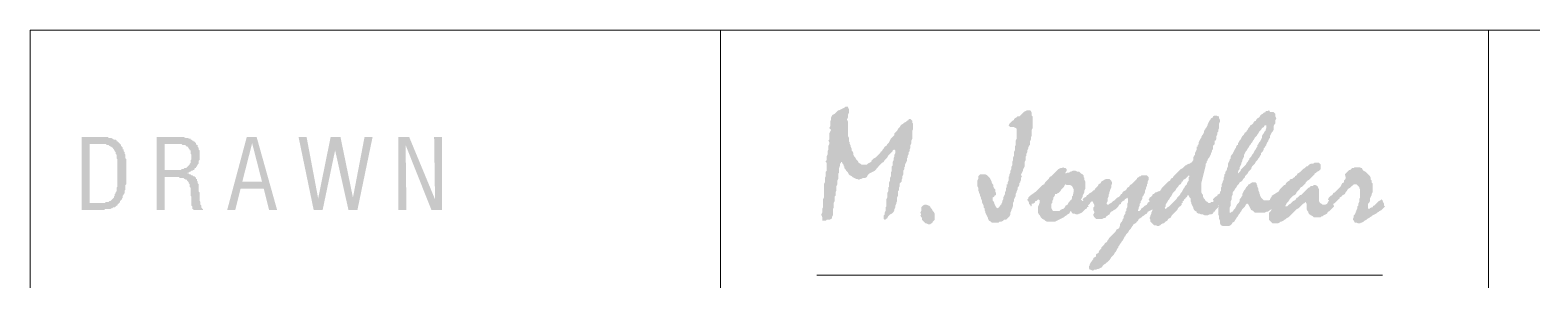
# Model space of a CAD drawing. Header units: millimetres. Extents: x 29 to 95071, y 20 to 67221.
# Drawn here: x 70749 to 79094, y 8329 to 9720 of the extents above; entities that cross this region are included whole.
import ezdxf

# ---------------------------------------------------------------- set-up
doc = ezdxf.new("R2010")
doc.units = ezdxf.units.MM

msp = doc.modelspace()

# ---------------------------------------------------------------- hatches: boundary and pattern name
h = msp.add_hatch(color=7)
h.dxf.hatch_style = 2
h.paths.add_polyline_path([(75190.1, 9085.3), (75190.1, 9095.2), (75185.2, 9105.1), (75190.1, 9110.1), (75190.1, 9120), (75190.1, 9124.9), (75190.1, 9134.8), (75190.1, 9144.8), (75195.1, 9154.7), (75200, 9164.6), (75195.1, 9169.5), (75190.1, 9174.5), (75195.1, 9184.4), (75195.1, 9194.3), (75195.1, 9204.2), (75195.1, 9214.1), (75200, 9219.1), (75200, 9229), (75200, 9234), (75205, 9243.9), (75209.9, 9248.8), (75219.9, 9253.8), (75224.8, 9258.8), (75234.7, 9268.7), (75239.7, 9273.6), (75244.6, 9273.6), (75254.5, 9278.6), (75264.5, 9283.5), (75274.4, 9288.5), (75279.3, 9293.4), (75284.3, 9293.4), (75294.2, 9293.4), (75294.2, 9288.5), (75299.2, 9278.6), (75299.2, 9268.7), (75299.2, 9263.7), (75299.2, 9258.8), (75294.2, 9248.8), (75294.2, 9243.9), (75294.2, 9234), (75289.2, 9224.1), (75289.2, 9219.1), (75294.2, 9209.2), (75294.2, 9204.2), (75294.2, 9199.3), (75294.2, 9189.4), (75294.2, 9179.4), (75294.2, 9169.5), (75294.2, 9159.6), (75294.2, 9154.7), (75294.2, 9144.8), (75294.2, 9134.8), (75294.2, 9129.9), (75299.2, 9120), (75299.2, 9110.1), (75299.2, 9100.1), (75304.1, 9095.2), (75304.1, 9085.3), (75309.1, 9075.4), (75309.1, 9070.4), (75314, 9060.5), (75314, 9050.6), (75319, 9045.6), (75323.9, 9035.7), (75323.9, 9025.8), (75328.9, 9015.9), (75333.9, 9010.9), (75338.8, 9001), (75343.8, 8996.1), (75348.7, 8991.1), (75353.7, 8981.2), (75363.6, 8976.2), (75368.5, 8971.3), (75378.5, 8971.3), (75383.4, 8971.3), (75388.4, 8971.3), (75398.3, 8971.3), (75403.2, 8976.2), (75413.2, 8981.2), (75423.1, 8986.1), (75423.1, 8991.1), (75428, 8996.1), (75433, 9001), (75437.9, 9006), (75447.9, 9010.9), (75452.8, 9015.9), (75457.8, 9020.8), (75467.7, 9030.8), (75472.6, 9035.7), (75477.6, 9045.6), (75482.5, 9045.6), (75487.5, 9055.5), (75492.5, 9060.5), (75497.4, 9070.4), (75507.3, 9075.4), (75512.3, 9085.3), (75517.2, 9090.2), (75522.2, 9095.2), (75527.2, 9105.1), (75532.1, 9115), (75537.1, 9120), (75547, 9129.9), (75551.9, 9134.8), (75551.9, 9144.8), (75556.9, 9149.7), (75561.9, 9154.7), (75566.8, 9159.6), (75571.8, 9169.5), (75576.7, 9174.5), (75581.7, 9179.4), (75586.6, 9189.4), (75591.6, 9194.3), (75601.5, 9199.3), (75606.5, 9204.2), (75616.4, 9209.2), (75621.3, 9214.1), (75631.2, 9219.1), (75631.2, 9224.1), (75641.2, 9224.1), (75646.1, 9219.1), (75651.1, 9214.1), (75651.1, 9204.2), (75656, 9199.3), (75656, 9189.4), (75656, 9174.5), (75656, 9169.5), (75651.1, 9159.6), (75651.1, 9149.7), (75651.1, 9139.8), (75651.1, 9134.8), (75651.1, 9124.9), (75651.1, 9115), (75646.1, 9105.1), (75646.1, 9100.1), (75646.1, 9090.2), (75641.2, 9080.3), (75641.2, 9070.4), (75641.2, 9065.4), (75636.2, 9055.5), (75636.2, 9045.6), (75631.2, 9040.7), (75631.2, 9030.8), (75626.3, 9020.8), (75626.3, 9010.9), (75621.3, 9006), (75621.3, 8996.1), (75621.3, 8991.1), (75616.4, 8981.2), (75611.4, 8971.3), (75611.4, 8961.4), (75606.5, 8956.4), (75606.5, 8946.5), (75601.5, 8936.6), (75601.5, 8931.6), (75601.5, 8921.7), (75601.5, 8916.7), (75596.5, 8906.8), (75596.5, 8896.9), (75591.6, 8887), (75591.6, 8877.1), (75586.6, 8872.1), (75581.7, 8867.2), (75581.7, 8857.3), (75581.7, 8852.3), (75576.7, 8842.4), (75576.7, 8837.4), (75576.7, 8827.5), (75571.8, 8822.6), (75571.8, 8812.7), (75571.8, 8807.7), (75571.8, 8802.7), (75571.8, 8797.8), (75566.8, 8787.9), (75566.8, 8778), (75566.8, 8768.1), (75561.9, 8758.1), (75561.9, 8753.2), (75556.9, 8743.3), (75556.9, 8733.4), (75551.9, 8723.4), (75551.9, 8718.5), (75547, 8708.6), (75542, 8703.6), (75537.1, 8698.7), (75527.2, 8693.7), (75522.2, 8688.7), (75517.2, 8683.8), (75512.3, 8673.9), (75507.3, 8668.9), (75497.4, 8664), (75492.5, 8668.9), (75492.5, 8673.9), (75492.5, 8678.8), (75492.5, 8688.7), (75497.4, 8693.7), (75497.4, 8703.6), (75502.4, 8713.5), (75502.4, 8723.4), (75502.4, 8733.4), (75507.3, 8738.3), (75507.3, 8748.2), (75507.3, 8758.1), (75507.3, 8768.1), (75507.3, 8778), (75512.3, 8787.9), (75512.3, 8792.8), (75512.3, 8797.8), (75512.3, 8807.7), (75512.3, 8812.7), (75517.2, 8822.6), (75517.2, 8837.4), (75517.2, 8842.4), (75522.2, 8847.4), (75522.2, 8857.3), (75522.2, 8862.2), (75522.2, 8872.1), (75527.2, 8882.1), (75527.2, 8887), (75527.2, 8896.9), (75532.1, 8906.8), (75532.1, 8916.7), (75532.1, 8926.7), (75537.1, 8936.6), (75537.1, 8951.4), (75537.1, 8961.4), (75542, 8966.3), (75542, 8976.2), (75542, 8981.2), (75542, 8986.1), (75547, 8996.1), (75547, 9006), (75551.9, 9015.9), (75551.9, 9025.8), (75556.9, 9035.7), (75556.9, 9045.6), (75556.9, 9050.6), (75551.9, 9055.5), (75542, 9050.6), (75542, 9045.6), (75537.1, 9040.7), (75532.1, 9035.7), (75522.2, 9025.8), (75517.2, 9020.8), (75512.3, 9010.9), (75507.3, 9006), (75497.4, 8996.1), (75492.5, 8986.1), (75482.5, 8981.2), (75477.6, 8976.2), (75472.6, 8971.3), (75442.9, 8936.6), (75433, 8931.6), (75423.1, 8926.7), (75413.2, 8921.7), (75408.2, 8916.7), (75403.2, 8911.8), (75398.3, 8901.9), (75388.4, 8896.9), (75378.5, 8896.9), (75368.5, 8892), (75363.6, 8892), (75353.7, 8887), (75343.8, 8892), (75338.8, 8892), (75328.9, 8896.9), (75319, 8901.9), (75314, 8906.8), (75304.1, 8911.8), (75299.2, 8916.7), (75294.2, 8926.7), (75289.2, 8931.6), (75284.3, 8936.6), (75279.3, 8946.5), (75274.4, 8951.4), (75274.4, 8961.4), (75269.4, 8961.4), (75269.4, 8971.3), (75264.5, 8976.2), (75259.5, 8986.1), (75254.5, 8986.1), (75254.5, 8981.2), (75249.6, 8976.2), (75249.6, 8966.3), (75244.6, 8951.4), (75244.6, 8946.5), (75244.6, 8941.5), (75244.6, 8936.6), (75244.6, 8926.7), (75239.7, 8921.7), (75239.7, 8911.8), (75239.7, 8901.9), (75239.7, 8892), (75234.7, 8882.1), (75234.7, 8872.1), (75234.7, 8862.2), (75229.8, 8852.3), (75229.8, 8837.4), (75229.8, 8827.5), (75224.8, 8817.6), (75224.8, 8807.7), (75224.8, 8797.8), (75219.9, 8792.8), (75219.9, 8782.9), (75219.9, 8773), (75219.9, 8768.1), (75214.9, 8758.1), (75214.9, 8753.2), (75214.9, 8748.2), (75214.9, 8733.4), (75209.9, 8723.4), (75209.9, 8713.5), (75209.9, 8703.6), (75209.9, 8698.7), (75209.9, 8688.7), (75205, 8678.8), (75205, 8673.9), (75200, 8668.9), (75190.1, 8664), (75180.2, 8664), (75175.2, 8664), (75170.3, 8659), (75160.4, 8659), (75155.4, 8659), (75150.5, 8659), (75150.5, 8664), (75150.5, 8678.8), (75145.5, 8693.7), (75150.5, 8703.6), (75150.5, 8713.5), (75150.5, 8723.4), (75155.4, 8733.4), (75155.4, 8743.3), (75155.4, 8748.2), (75155.4, 8758.1), (75155.4, 8768.1), (75155.4, 8773), (75155.4, 8778), (75160.4, 8787.9), (75160.4, 8797.8), (75160.4, 8807.7), (75160.4, 8817.6), (75160.4, 8822.6), (75160.4, 8832.5), (75160.4, 8837.4), (75160.4, 8847.4), (75160.4, 8852.3), (75160.4, 8862.2), (75165.3, 8872.1), (75165.3, 8887), (75165.3, 8896.9), (75170.3, 8906.8), (75170.3, 8921.7), (75170.3, 8931.6), (75175.2, 8936.6), (75175.2, 8946.5), (75175.2, 8956.4), (75175.2, 8961.4), (75175.2, 8971.3), (75175.2, 8981.2), (75170.3, 8986.1), (75170.3, 8991.1), (75175.2, 8996.1), (75175.2, 9006), (75175.2, 9015.9), (75180.2, 9025.8), (75180.2, 9030.8), (75180.2, 9040.7), (75180.2, 9045.6), (75185.2, 9055.5), (75185.2, 9065.4), (75185.2, 9075.4)])
h = msp.add_hatch(color=7)
h.dxf.hatch_style = 2
h.paths.add_polyline_path([(76216.1, 9224.1), (76221.1, 9229), (76231, 9234), (76235.9, 9238.9), (76245.9, 9238.9), (76250.8, 9243.9), (76255.8, 9248.8), (76260.7, 9253.8), (76265.7, 9258.8), (76270.6, 9263.7), (76280.6, 9268.7), (76290.5, 9273.6), (76300.4, 9273.6), (76305.3, 9273.6), (76310.3, 9268.7), (76315.2, 9258.8), (76315.2, 9253.8), (76315.2, 9243.9), (76320.2, 9238.9), (76320.2, 9229), (76320.2, 9214.1), (76320.2, 9204.2), (76320.2, 9194.3), (76320.2, 9184.4), (76320.2, 9174.5), (76315.2, 9164.6), (76315.2, 9159.6), (76315.2, 9149.7), (76315.2, 9139.8), (76315.2, 9129.9), (76310.3, 9124.9), (76310.3, 9115), (76310.3, 9110.1), (76305.3, 9100.1), (76305.3, 9090.2), (76305.3, 9080.3), (76300.4, 9075.4), (76295.4, 9065.4), (76295.4, 9060.5), (76290.5, 9050.6), (76290.5, 9040.7), (76285.5, 9030.8), (76285.5, 9020.8), (76280.6, 9015.9), (76280.6, 9006), (76280.6, 8996.1), (76275.6, 8986.1), (76275.6, 8976.2), (76275.6, 8971.3), (76275.6, 8961.4), (76270.6, 8951.4), (76265.7, 8941.5), (76265.7, 8936.6), (76260.7, 8926.7), (76255.8, 8916.7), (76255.8, 8911.8), (76260.7, 8906.8), (76255.8, 8896.9), (76255.8, 8887), (76250.8, 8877.1), (76250.8, 8872.1), (76245.9, 8867.2), (76245.9, 8857.3), (76240.9, 8847.4), (76235.9, 8842.4), (76235.9, 8832.5), (76231, 8822.6), (76231, 8817.6), (76226, 8807.7), (76226, 8802.7), (76226, 8797.8), (76221.1, 8787.9), (76216.1, 8778), (76216.1, 8773), (76216.1, 8768.1), (76211.2, 8758.1), (76211.2, 8748.2), (76211.2, 8743.3), (76206.2, 8728.4), (76201.2, 8718.5), (76201.2, 8713.5), (76196.3, 8703.6), (76196.3, 8693.7), (76191.3, 8683.8), (76186.4, 8678.8), (76176.5, 8668.9), (76171.5, 8664), (76161.6, 8664), (76156.6, 8659), (76146.7, 8654.1), (76136.8, 8654.1), (76131.9, 8649.1), (76121.9, 8649.1), (76117, 8649.1), (76112, 8649.1), (76102.1, 8649.1), (76092.2, 8649.1), (76087.2, 8654.1), (76077.3, 8659), (76072.4, 8668.9), (76072.4, 8673.9), (76067.4, 8683.8), (76062.5, 8693.7), (76057.5, 8703.6), (76057.5, 8708.6), (76052.5, 8718.5), (76052.5, 8728.4), (76047.6, 8733.4), (76047.6, 8738.3), (76047.6, 8743.3), (76042.6, 8753.2), (76037.7, 8763.1), (76037.7, 8768.1), (76037.7, 8773), (76032.7, 8782.9), (76032.7, 8787.9), (76027.8, 8797.8), (76027.8, 8802.7), (76022.8, 8812.7), (76022.8, 8817.6), (76017.9, 8827.5), (76017.9, 8837.4), (76017.9, 8842.4), (76012.9, 8852.3), (76012.9, 8862.2), (76012.9, 8872.1), (76012.9, 8882.1), (76017.9, 8892), (76017.9, 8896.9), (76017.9, 8906.8), (76022.8, 8911.8), (76027.8, 8916.7), (76032.7, 8916.7), (76042.6, 8916.7), (76052.5, 8916.7), (76057.5, 8916.7), (76067.4, 8911.8), (76072.4, 8906.8), (76077.3, 8901.9), (76082.3, 8896.9), (76087.2, 8887), (76092.2, 8877.1), (76092.2, 8872.1), (76097.2, 8862.2), (76102.1, 8857.3), (76102.1, 8847.4), (76107.1, 8837.4), (76112, 8832.5), (76112, 8822.6), (76117, 8812.7), (76117, 8807.7), (76117, 8802.7), (76107.1, 8797.8), (76107.1, 8792.8), (76097.2, 8787.9), (76097.2, 8782.9), (76097.2, 8773), (76102.1, 8768.1), (76107.1, 8758.1), (76107.1, 8753.2), (76112, 8743.3), (76117, 8733.4), (76126.9, 8728.4), (76131.9, 8733.4), (76136.8, 8738.3), (76141.8, 8748.2), (76146.7, 8748.2), (76146.7, 8753.2), (76151.7, 8763.1), (76151.7, 8768.1), (76156.6, 8778), (76156.6, 8787.9), (76161.6, 8797.8), (76166.5, 8807.7), (76166.5, 8817.6), (76171.5, 8827.5), (76171.5, 8837.4), (76176.5, 8847.4), (76176.5, 8852.3), (76176.5, 8862.2), (76181.4, 8862.2), (76181.4, 8872.1), (76186.4, 8882.1), (76186.4, 8892), (76186.4, 8901.9), (76191.3, 8906.8), (76191.3, 8916.7), (76196.3, 8926.7), (76196.3, 8936.6), (76201.2, 8946.5), (76201.2, 8956.4), (76206.2, 8966.3), (76206.2, 8976.2), (76206.2, 8986.1), (76211.2, 8996.1), (76211.2, 9006), (76211.2, 9010.9), (76216.1, 9020.8), (76216.1, 9030.8), (76216.1, 9040.7), (76221.1, 9050.6), (76221.1, 9060.5), (76221.1, 9065.4), (76221.1, 9070.4), (76226, 9080.3), (76226, 9085.3), (76226, 9095.2), (76226, 9105.1), (76231, 9115), (76231, 9120), (76231, 9129.9), (76231, 9134.8), (76231, 9144.8), (76231, 9154.7), (76231, 9159.6), (76231, 9169.5), (76226, 9174.5), (76216.1, 9179.4), (76211.2, 9179.4), (76196.3, 9179.4), (76191.3, 9184.4), (76186.4, 9189.4), (76191.3, 9199.3), (76196.3, 9204.2), (76201.2, 9209.2), (76206.2, 9214.1), (76216.1, 9219.1)])
h = msp.add_hatch(color=7)
h.paths.add_polyline_path([(77321.4, 8778), (77331.3, 8787.9), (77336.3, 8792.8), (77346.2, 8797.8), (77346.2, 8802.7), (77356.1, 8807.7), (77361.1, 8812.7), (77361.1, 8822.6), (77366, 8822.6), (77366, 8832.5), (77366, 8842.4), (77371, 8847.4), (77371, 8857.3), (77371, 8862.2), (77375.9, 8872.1), (77375.9, 8877.1), (77380.9, 8887), (77380.9, 8896.9), (77385.9, 8906.8), (77385.9, 8916.7), (77390.8, 8921.7), (77390.8, 8931.6), (77395.8, 8936.6), (77400.7, 8946.5), (77400.7, 8951.4), (77405.7, 8961.4), (77405.7, 8966.3), (77405.7, 8976.2), (77410.6, 8986.1), (77415.6, 8996.1), (77415.6, 9001), (77420.6, 9006), (77420.6, 9015.9), (77425.5, 9025.8), (77430.5, 9030.8), (77435.4, 9040.7), (77440.4, 9050.6), (77445.3, 9060.5), (77450.3, 9065.4), (77450.3, 9070.4), (77455.3, 9080.3), (77460.2, 9080.3), (77460.2, 9090.2), (77465.2, 9095.2), (77470.1, 9105.1), (77475.1, 9110.1), (77480, 9120), (77485, 9129.9), (77489.9, 9134.8), (77494.9, 9139.8), (77499.9, 9149.7), (77504.8, 9149.7), (77509.8, 9159.6), (77514.7, 9164.6), (77519.7, 9174.5), (77524.6, 9179.4), (77529.6, 9189.4), (77539.5, 9194.3), (77544.5, 9199.3), (77549.4, 9209.2), (77554.4, 9214.1), (77559.3, 9214.1), (77564.3, 9224.1), (77569.3, 9229), (77579.2, 9234), (77584.1, 9243.9), (77589.1, 9248.8), (77599, 9253.8), (77603.9, 9258.8), (77613.9, 9263.7), (77613.9, 9268.7), (77623.8, 9268.7), (77633.7, 9273.6), (77638.6, 9263.7), (77643.6, 9263.7), (77648.6, 9263.7), (77658.5, 9263.7), (77663.4, 9258.8), (77668.4, 9253.8), (77668.4, 9248.8), (77668.4, 9238.9), (77673.3, 9229), (77673.3, 9224.1), (77668.4, 9219.1), (77668.4, 9214.1), (77668.4, 9209.2), (77668.4, 9199.3), (77663.4, 9194.3), (77658.5, 9184.4), (77658.5, 9174.5), (77658.5, 9169.5), (77658.5, 9164.6), (77653.5, 9154.7), (77648.6, 9149.7), (77643.6, 9139.8), (77638.6, 9129.9), (77638.6, 9120), (77633.7, 9115), (77628.7, 9105.1), (77628.7, 9100.1), (77623.8, 9095.2), (77618.8, 9085.3), (77618.8, 9080.3), (77613.9, 9075.4), (77608.9, 9065.4), (77603.9, 9060.5), (77603.9, 9055.5), (77599, 9045.6), (77594, 9040.7), (77589.1, 9035.7), (77589.1, 9025.8), (77584.1, 9020.8), (77579.2, 9010.9), (77574.2, 9006), (77569.3, 8996.1), (77564.3, 8991.1), (77559.3, 8986.1), (77554.4, 8976.2), (77549.4, 8971.3), (77544.5, 8966.3), (77539.5, 8961.4), (77534.6, 8951.4), (77534.6, 8946.5), (77529.6, 8941.5), (77524.6, 8936.6), (77519.7, 8931.6), (77514.7, 8921.7), (77509.8, 8916.7), (77499.9, 8906.8), (77499.9, 8901.9), (77494.9, 8896.9), (77489.9, 8892), (77485, 8882.1), (77480, 8877.1), (77470.1, 8872.1), (77465.2, 8862.2), (77460.2, 8857.3), (77455.3, 8852.3), (77450.3, 8842.4), (77445.3, 8837.4), (77440.4, 8827.5), (77435.4, 8822.6), (77430.5, 8812.7), (77430.5, 8802.7), (77425.5, 8792.8), (77425.5, 8782.9), (77425.5, 8778), (77420.6, 8768.1), (77420.6, 8763.1), (77420.6, 8753.2), (77420.6, 8743.3), (77415.6, 8733.4), (77415.6, 8723.4), (77415.6, 8718.5), (77415.6, 8708.6), (77415.6, 8703.6), (77420.6, 8703.6), (77425.5, 8708.6), (77430.5, 8708.6), (77435.4, 8713.5), (77435.4, 8718.5), (77440.4, 8723.4), (77445.3, 8728.4), (77450.3, 8738.3), (77455.3, 8748.2), (77460.2, 8753.2), (77465.2, 8758.1), (77470.1, 8768.1), (77470.1, 8778), (77475.1, 8782.9), (77480, 8792.8), (77485, 8797.8), (77485, 8807.7), (77489.9, 8817.6), (77494.9, 8827.5), (77499.9, 8832.5), (77504.8, 8842.4), (77514.7, 8852.3), (77519.7, 8862.2), (77524.6, 8862.2), (77539.5, 8872.1), (77544.5, 8872.1), (77554.4, 8872.1), (77559.3, 8872.1), (77564.3, 8867.2), (77564.3, 8862.2), (77569.3, 8852.3), (77569.3, 8847.4), (77574.2, 8837.4), (77574.2, 8827.5), (77579.2, 8817.6), (77579.2, 8812.7), (77584.1, 8802.7), (77584.1, 8797.8), (77589.1, 8787.9), (77594, 8782.9), (77599, 8778), (77603.9, 8773), (77613.9, 8773), (77618.8, 8773), (77623.8, 8773), (77633.7, 8773), (77643.6, 8778), (77648.6, 8778), (77653.5, 8773), (77658.5, 8763.1), (77658.5, 8758.1), (77663.4, 8753.2), (77668.4, 8743.3), (77668.4, 8738.3), (77658.5, 8733.4), (77653.5, 8728.4), (77648.6, 8723.4), (77638.6, 8718.5), (77633.7, 8713.5), (77623.8, 8708.6), (77618.8, 8708.6), (77608.9, 8703.6), (77603.9, 8703.6), (77599, 8703.6), (77589.1, 8703.6), (77579.2, 8703.6), (77574.2, 8703.6), (77564.3, 8703.6), (77554.4, 8703.6), (77549.4, 8708.6), (77544.5, 8713.5), (77534.6, 8718.5), (77529.6, 8728.4), (77524.6, 8738.3), (77519.7, 8748.2), (77514.7, 8753.2), (77509.8, 8753.2), (77504.8, 8748.2), (77499.9, 8738.3), (77494.9, 8733.4), (77489.9, 8728.4), (77485, 8723.4), (77480, 8713.5), (77475.1, 8708.6), (77470.1, 8698.7), (77465.2, 8693.7), (77460.2, 8683.8), (77455.3, 8678.8), (77450.3, 8668.9), (77445.3, 8664), (77440.4, 8654.1), (77430.5, 8649.1), (77425.5, 8639.2), (77420.6, 8634.2), (77410.6, 8629.3), (77405.7, 8629.3), (77400.7, 8629.3), (77390.8, 8629.3), (77380.9, 8629.3), (77375.9, 8629.3), (77366, 8634.2), (77361.1, 8644.1), (77361.1, 8654.1), (77361.1, 8659), (77356.1, 8668.9), (77356.1, 8678.8), (77356.1, 8683.8), (77351.2, 8693.7), (77351.2, 8703.6), (77351.2, 8713.5), (77351.2, 8718.5), (77351.2, 8723.4), (77351.2, 8728.4), (77356.1, 8738.3), (77356.1, 8743.3), (77351.2, 8748.2), (77346.2, 8743.3), (77341.3, 8738.3), (77341.3, 8743.3), (77336.3, 8753.2), (77331.3, 8763.1), (77326.4, 8768.1)])
h.paths.add_polyline_path([(77613.9, 9189.4), (77608.9, 9189.4), (77603.9, 9179.4), (77594, 9174.5), (77589.1, 9164.6), (77584.1, 9159.6), (77579.2, 9154.7), (77574.2, 9144.8), (77569.3, 9139.8), (77564.3, 9129.9), (77554.4, 9120), (77549.4, 9110.1), (77544.5, 9105.1), (77539.5, 9095.2), (77534.6, 9090.2), (77529.6, 9080.3), (77524.6, 9075.4), (77519.7, 9065.4), (77514.7, 9060.5), (77509.8, 9050.6), (77504.8, 9045.6), (77499.9, 9035.7), (77494.9, 9025.8), (77494.9, 9020.8), (77494.9, 9015.9), (77489.9, 9006), (77485, 8996.1), (77485, 8991.1), (77480, 8981.2), (77480, 8976.2), (77475.1, 8966.3), (77470.1, 8956.4), (77470.1, 8946.5), (77465.2, 8941.5), (77460.2, 8926.7), (77460.2, 8921.7), (77470.1, 8931.6), (77475.1, 8936.6), (77475.1, 8941.5), (77480, 8946.5), (77485, 8951.4), (77494.9, 8961.4), (77499.9, 8966.3), (77504.8, 8971.3), (77509.8, 8981.2), (77514.7, 8986.1), (77519.7, 8996.1), (77524.6, 9001), (77524.6, 9006), (77529.6, 9010.9), (77534.6, 9015.9), (77539.5, 9025.8), (77544.5, 9030.8), (77549.4, 9040.7), (77554.4, 9050.6), (77559.3, 9055.5), (77564.3, 9065.4), (77569.3, 9070.4), (77569.3, 9080.3), (77574.2, 9085.3), (77579.2, 9095.2), (77584.1, 9100.1), (77589.1, 9110.1), (77594, 9120), (77594, 9129.9), (77599, 9139.8), (77603.9, 9144.8), (77608.9, 9154.7), (77613.9, 9159.6), (77613.9, 9164.6), (77618.8, 9174.5), (77618.8, 9179.4), (77618.8, 9184.4), (77618.8, 9189.4)])
h = msp.add_hatch(color=7)
h.paths.add_polyline_path([(76964.6, 8778), (76969.5, 8782.9), (76969.5, 8787.9), (76979.4, 8792.8), (76984.4, 8797.8), (76984.4, 8802.7), (76989.3, 8807.7), (76994.3, 8807.7), (76999.2, 8812.7), (77004.2, 8817.6), (77009.2, 8817.6), (77019.1, 8822.6), (77024, 8822.6), (77029, 8827.5), (77033.9, 8832.5), (77038.9, 8842.4), (77043.9, 8847.4), (77053.8, 8857.3), (77058.7, 8862.2), (77068.6, 8872.1), (77073.6, 8877.1), (77083.5, 8882.1), (77088.5, 8892), (77093.4, 8896.9), (77098.4, 8896.9), (77103.3, 8906.8), (77108.3, 8911.8), (77113.2, 8916.7), (77118.2, 8921.7), (77123.2, 8926.7), (77128.1, 8931.6), (77133.1, 8936.6), (77138, 8941.5), (77143, 8946.5), (77152.9, 8951.4), (77157.9, 8956.4), (77167.8, 8966.3), (77172.7, 8966.3), (77177.7, 8971.3), (77187.6, 8976.2), (77192.6, 8976.2), (77197.5, 8981.2), (77207.4, 8986.1), (77207.4, 8991.1), (77212.4, 8996.1), (77212.4, 9006), (77212.4, 9010.9), (77217.3, 9020.8), (77222.3, 9025.8), (77222.3, 9035.7), (77227.2, 9045.6), (77232.2, 9055.5), (77232.2, 9060.5), (77232.2, 9070.4), (77237.2, 9070.4), (77237.2, 9080.3), (77242.1, 9085.3), (77242.1, 9095.2), (77247.1, 9105.1), (77252, 9115), (77257, 9120), (77257, 9124.9), (77261.9, 9134.8), (77266.9, 9139.8), (77271.9, 9149.7), (77271.9, 9159.6), (77276.8, 9164.6), (77281.8, 9174.5), (77286.7, 9179.4), (77291.7, 9189.4), (77291.7, 9194.3), (77296.6, 9204.2), (77301.6, 9214.1), (77306.6, 9219.1), (77311.5, 9229), (77321.4, 9234), (77321.4, 9238.9), (77331.3, 9243.9), (77341.3, 9243.9), (77351.2, 9238.9), (77356.1, 9238.9), (77356.1, 9229), (77361.1, 9219.1), (77361.1, 9209.2), (77356.1, 9199.3), (77356.1, 9189.4), (77356.1, 9184.4), (77356.1, 9174.5), (77351.2, 9164.6), (77351.2, 9154.7), (77346.2, 9149.7), (77346.2, 9139.8), (77341.3, 9129.9), (77341.3, 9124.9), (77341.3, 9115), (77336.3, 9105.1), (77331.3, 9105.1), (77331.3, 9095.2), (77331.3, 9085.3), (77321.4, 9075.4), (77321.4, 9070.4), (77321.4, 9065.4), (77321.4, 9055.5), (77316.5, 9050.6), (77316.5, 9045.6), (77311.5, 9035.7), (77311.5, 9030.8), (77306.6, 9020.8), (77301.6, 9010.9), (77296.6, 9006), (77291.7, 8996.1), (77286.7, 8986.1), (77286.7, 8981.2), (77281.8, 8976.2), (77281.8, 8966.3), (77257, 8867.2), (77257, 8857.3), (77257, 8847.4), (77257, 8837.4), (77257, 8827.5), (77257, 8817.6), (77261.9, 8807.7), (77266.9, 8802.7), (77266.9, 8797.8), (77266.9, 8792.8), (77271.9, 8782.9), (77276.8, 8778), (77281.8, 8768.1), (77291.7, 8763.1), (77296.6, 8758.1), (77306.6, 8758.1), (77311.5, 8763.1), (77321.4, 8763.1), (77326.4, 8768.1), (77336.3, 8773), (77336.3, 8778), (77341.3, 8768.1), (77346.2, 8763.1), (77351.2, 8758.1), (77351.2, 8748.2), (77356.1, 8738.3), (77351.2, 8733.4), (77346.2, 8728.4), (77341.3, 8723.4), (77336.3, 8718.5), (77331.3, 8708.6), (77326.4, 8708.6), (77321.4, 8698.7), (77311.5, 8693.7), (77301.6, 8693.7), (77291.7, 8688.7), (77286.7, 8688.7), (77276.8, 8688.7), (77266.9, 8693.7), (77257, 8693.7), (77247.1, 8698.7), (77242.1, 8698.7), (77232.2, 8703.6), (77232.2, 8708.6), (77222.3, 8713.5), (77217.3, 8718.5), (77212.4, 8728.4), (77212.4, 8733.4), (77207.4, 8743.3), (77202.5, 8753.2), (77202.5, 8758.1), (77197.5, 8768.1), (77197.5, 8773), (77197.5, 8782.9), (77192.6, 8787.9), (77187.6, 8797.8), (77182.6, 8802.7), (77177.7, 8792.8), (77172.7, 8787.9), (77167.8, 8782.9), (77162.8, 8778), (77157.9, 8768.1), (77152.9, 8768.1), (77152.9, 8758.1), (77147.9, 8758.1), (77147.9, 8748.2), (77138, 8738.3), (77133.1, 8733.4), (77128.1, 8728.4), (77123.2, 8718.5), (77118.2, 8713.5), (77113.2, 8708.6), (77103.3, 8698.7), (77098.4, 8693.7), (77093.4, 8688.7), (77088.5, 8678.8), (77083.5, 8673.9), (77073.6, 8668.9), (77068.6, 8659), (77058.7, 8654.1), (77053.8, 8649.1), (77048.8, 8644.1), (77043.9, 8644.1), (77033.9, 8639.2), (77029, 8634.2), (77019.1, 8629.3), (77014.1, 8629.3), (77004.2, 8634.2), (76994.3, 8634.2), (76989.3, 8639.2), (76984.4, 8644.1), (76979.4, 8649.1), (76974.5, 8654.1), (76974.5, 8664), (76969.5, 8673.9), (76974.5, 8683.8), (76974.5, 8688.7), (76979.4, 8698.7), (76979.4, 8703.6), (76984.4, 8713.5), (76984.4, 8723.4), (76989.3, 8728.4), (76984.4, 8738.3)])
h.paths.add_polyline_path([(77192.6, 8906.8), (77187.6, 8911.8), (77182.6, 8906.8), (77177.7, 8901.9), (77172.7, 8896.9), (77167.8, 8892), (77157.9, 8887), (77152.9, 8877.1), (77147.9, 8877.1), (77147.9, 8872.1), (77143, 8862.2), (77133.1, 8857.3), (77128.1, 8847.4), (77123.2, 8842.4), (77118.2, 8837.4), (77113.2, 8827.5), (77108.3, 8822.6), (77103.3, 8817.6), (77098.4, 8812.7), (77093.4, 8802.7), (77088.5, 8792.8), (77083.5, 8787.9), (77078.6, 8778), (77073.6, 8773), (77068.6, 8763.1), (77063.7, 8758.1), (77063.7, 8753.2), (77058.7, 8748.2), (77058.7, 8738.3), (77053.8, 8733.4), (77058.7, 8723.4), (77063.7, 8728.4), (77068.6, 8733.4), (77078.6, 8738.3), (77083.5, 8743.3), (77088.5, 8748.2), (77093.4, 8753.2), (77098.4, 8758.1), (77108.3, 8768.1), (77113.2, 8773), (77118.2, 8778), (77123.2, 8787.9), (77133.1, 8797.8), (77138, 8802.7), (77143, 8812.7), (77147.9, 8817.6), (77152.9, 8827.5), (77157.9, 8837.4), (77162.8, 8842.4), (77167.8, 8852.3), (77172.7, 8857.3), (77177.7, 8862.2), (77177.7, 8867.2), (77182.6, 8877.1), (77187.6, 8882.1), (77187.6, 8892), (77187.6, 8901.9)])
h = msp.add_hatch(color=7)
h.paths.add_polyline_path([(71081.1, 8758.1), (71140.6, 8758.1), (71150.5, 8758.1), (71155.5, 8758.1), (71160.4, 8758.1), (71165.4, 8758.1), (71170.4, 8763.1), (71175.3, 8763.1), (71180.3, 8763.1), (71185.2, 8763.1), (71190.2, 8768.1), (71195.1, 8768.1), (71200.1, 8773), (71205.1, 8778), (71210, 8782.9), (71215, 8787.9), (71215, 8792.8), (71219.9, 8797.8), (71219.9, 8802.7), (71219.9, 8807.7), (71224.9, 8812.7), (71224.9, 8817.6), (71229.8, 8822.6), (71229.8, 8827.5), (71229.8, 8832.5), (71229.8, 8837.4), (71229.8, 8842.4), (71234.8, 8847.4), (71234.8, 8852.3), (71234.8, 8857.3), (71234.8, 8862.2), (71234.8, 8867.2), (71234.8, 8872.1), (71234.8, 8877.1), (71234.8, 8882.1), (71234.8, 8887), (71234.8, 8896.9), (71234.8, 8901.9), (71234.8, 8906.8), (71234.8, 8911.8), (71234.8, 8921.7), (71234.8, 8931.6), (71234.8, 8936.6), (71234.8, 8946.5), (71234.8, 8951.4), (71234.8, 8956.4), (71234.8, 8966.3), (71234.8, 8971.3), (71234.8, 8976.2), (71234.8, 8986.1), (71234.8, 8991.1), (71234.8, 8996.1), (71234.8, 9001), (71229.8, 9006), (71229.8, 9010.9), (71229.8, 9015.9), (71229.8, 9020.8), (71229.8, 9025.8), (71224.9, 9030.8), (71224.9, 9035.7), (71224.9, 9040.7), (71219.9, 9045.6), (71219.9, 9050.6), (71215, 9050.6), (71215, 9055.5), (71210, 9060.5), (71210, 9065.4), (71205.1, 9065.4), (71200.1, 9070.4), (71195.1, 9070.4), (71195.1, 9075.4), (71190.2, 9075.4), (71185.2, 9080.3), (71180.3, 9080.3), (71175.3, 9080.3), (71170.4, 9085.3), (71165.4, 9085.3), (71160.4, 9085.3), (71150.5, 9085.3), (71145.6, 9085.3), (71140.6, 9085.3), (71081.1, 9085.3)])
h.paths.add_polyline_path([(71036.5, 8718.5), (71036.5, 9124.9), (71150.5, 9124.9), (71160.4, 9124.9), (71165.4, 9124.9), (71170.4, 9124.9), (71175.3, 9124.9), (71180.3, 9124.9), (71185.2, 9120), (71190.2, 9120), (71195.1, 9120), (71200.1, 9120), (71205.1, 9115), (71210, 9115), (71215, 9110.1), (71219.9, 9110.1), (71224.9, 9110.1), (71229.8, 9105.1), (71229.8, 9100.1), (71234.8, 9100.1), (71239.7, 9095.2), (71244.7, 9090.2), (71249.7, 9085.3), (71254.6, 9080.3), (71254.6, 9075.4), (71259.6, 9070.4), (71264.5, 9065.4), (71264.5, 9060.5), (71264.5, 9055.5), (71269.5, 9055.5), (71269.5, 9050.6), (71269.5, 9045.6), (71274.4, 9040.7), (71274.4, 9035.7), (71274.4, 9030.8), (71279.4, 9025.8), (71279.4, 9020.8), (71279.4, 9015.9), (71279.4, 9010.9), (71279.4, 9006), (71284.4, 9001), (71284.4, 8996.1), (71284.4, 8986.1), (71284.4, 8981.2), (71284.4, 8976.2), (71284.4, 8971.3), (71284.4, 8961.4), (71284.4, 8956.4), (71284.4, 8951.4), (71284.4, 8941.5), (71284.4, 8936.6), (71284.4, 8931.6), (71284.4, 8921.7), (71284.4, 8916.7), (71284.4, 8911.8), (71284.4, 8906.8), (71284.4, 8901.9), (71284.4, 8892), (71284.4, 8887), (71284.4, 8882.1), (71284.4, 8877.1), (71284.4, 8872.1), (71284.4, 8867.2), (71284.4, 8862.2), (71279.4, 8857.3), (71279.4, 8852.3), (71279.4, 8847.4), (71279.4, 8842.4), (71279.4, 8837.4), (71279.4, 8832.5), (71274.4, 8827.5), (71274.4, 8822.6), (71274.4, 8817.6), (71274.4, 8812.7), (71269.5, 8807.7), (71269.5, 8802.7), (71264.5, 8797.8), (71264.5, 8792.8), (71264.5, 8787.9), (71259.6, 8782.9), (71259.6, 8778), (71254.6, 8773), (71249.7, 8768.1), (71249.7, 8763.1), (71244.7, 8758.1), (71239.7, 8753.2), (71234.8, 8748.2), (71234.8, 8743.3), (71229.8, 8743.3), (71224.9, 8738.3), (71219.9, 8733.4), (71215, 8733.4), (71210, 8733.4), (71205.1, 8728.4), (71200.1, 8728.4), (71195.1, 8723.4), (71190.2, 8723.4), (71185.2, 8723.4), (71180.3, 8723.4), (71175.3, 8723.4), (71170.4, 8723.4), (71165.4, 8723.4), (71160.4, 8718.5), (71150.5, 8718.5), (71145.6, 8718.5), (71140.6, 8718.5)])
h = msp.add_hatch(color=7)
h.paths.add_polyline_path([(71497.5, 8941.5), (71552, 8941.5), (71557, 8941.5), (71566.9, 8941.5), (71571.8, 8941.5), (71576.8, 8941.5), (71581.7, 8941.5), (71586.7, 8941.5), (71591.7, 8946.5), (71596.6, 8946.5), (71601.6, 8946.5), (71606.5, 8951.4), (71611.5, 8951.4), (71616.4, 8951.4), (71621.4, 8956.4), (71626.4, 8961.4), (71631.3, 8966.3), (71636.3, 8971.3), (71636.3, 8976.2), (71641.2, 8981.2), (71641.2, 8986.1), (71641.2, 8991.1), (71641.2, 8996.1), (71646.2, 9001), (71646.2, 9006), (71646.2, 9015.9), (71646.2, 9020.8), (71646.2, 9025.8), (71641.2, 9030.8), (71641.2, 9040.7), (71641.2, 9045.6), (71641.2, 9050.6), (71636.3, 9050.6), (71636.3, 9055.5), (71631.3, 9060.5), (71631.3, 9065.4), (71626.4, 9065.4), (71626.4, 9070.4), (71621.4, 9070.4), (71616.4, 9075.4), (71611.5, 9080.3), (71606.5, 9080.3), (71601.6, 9080.3), (71596.6, 9080.3), (71591.7, 9085.3), (71586.7, 9085.3), (71576.8, 9085.3), (71571.8, 9085.3), (71566.9, 9085.3), (71561.9, 9085.3), (71497.5, 9085.3)])
h.paths.add_polyline_path([(71452.9, 8718.5), (71452.9, 9124.9), (71566.9, 9124.9), (71571.8, 9124.9), (71581.7, 9124.9), (71586.7, 9124.9), (71591.7, 9124.9), (71596.6, 9124.9), (71601.6, 9124.9), (71611.5, 9120), (71616.4, 9120), (71621.4, 9120), (71626.4, 9120), (71631.3, 9115), (71636.3, 9115), (71641.2, 9115), (71641.2, 9110.1), (71646.2, 9110.1), (71651.1, 9105.1), (71656.1, 9105.1), (71656.1, 9100.1), (71661.1, 9100.1), (71666, 9095.2), (71671, 9090.2), (71671, 9085.3), (71675.9, 9080.3), (71680.9, 9080.3), (71680.9, 9075.4), (71680.9, 9070.4), (71685.8, 9065.4), (71685.8, 9060.5), (71685.8, 9055.5), (71690.8, 9050.6), (71690.8, 9045.6), (71690.8, 9035.7), (71690.8, 9030.8), (71690.8, 9025.8), (71690.8, 9020.8), (71690.8, 9015.9), (71690.8, 9010.9), (71690.8, 9006), (71690.8, 8996.1), (71685.8, 8991.1), (71685.8, 8986.1), (71685.8, 8981.2), (71685.8, 8976.2), (71680.9, 8971.3), (71680.9, 8966.3), (71675.9, 8966.3), (71675.9, 8961.4), (71671, 8956.4), (71671, 8951.4), (71666, 8951.4), (71661.1, 8946.5), (71661.1, 8941.5), (71656.1, 8941.5), (71651.1, 8936.6), (71646.2, 8936.6), (71641.2, 8931.6), (71636.3, 8931.6), (71631.3, 8926.7), (71626.4, 8926.7), (71621.4, 8921.7), (71616.4, 8921.7), (71621.4, 8921.7), (71626.4, 8921.7), (71631.3, 8921.7), (71636.3, 8916.7), (71641.2, 8916.7), (71646.2, 8911.8), (71651.1, 8911.8), (71656.1, 8906.8), (71661.1, 8906.8), (71666, 8901.9), (71671, 8896.9), (71671, 8892), (71675.9, 8892), (71675.9, 8887), (71675.9, 8882.1), (71680.9, 8877.1), (71680.9, 8872.1), (71680.9, 8867.2), (71685.8, 8862.2), (71685.8, 8852.3), (71685.8, 8847.4), (71685.8, 8842.4), (71685.8, 8837.4), (71685.8, 8832.5), (71685.8, 8827.5), (71685.8, 8822.6), (71690.8, 8817.6), (71690.8, 8812.7), (71690.8, 8802.7), (71690.8, 8792.8), (71690.8, 8787.9), (71690.8, 8778), (71690.8, 8773), (71695.7, 8763.1), (71695.7, 8758.1), (71695.7, 8753.2), (71695.7, 8748.2), (71700.7, 8743.3), (71700.7, 8738.3), (71700.7, 8733.4), (71705.7, 8728.4), (71705.7, 8723.4), (71710.6, 8723.4), (71710.6, 8718.5), (71656.1, 8718.5), (71656.1, 8723.4), (71651.1, 8723.4), (71651.1, 8728.4), (71651.1, 8733.4), (71651.1, 8738.3), (71646.2, 8743.3), (71646.2, 8748.2), (71646.2, 8753.2), (71646.2, 8758.1), (71646.2, 8768.1), (71646.2, 8773), (71646.2, 8782.9), (71646.2, 8787.9), (71646.2, 8792.8), (71641.2, 8797.8), (71641.2, 8802.7), (71641.2, 8812.7), (71641.2, 8817.6), (71641.2, 8822.6), (71641.2, 8827.5), (71641.2, 8832.5), (71641.2, 8842.4), (71636.3, 8847.4), (71636.3, 8852.3), (71636.3, 8857.3), (71636.3, 8862.2), (71631.3, 8867.2), (71631.3, 8872.1), (71626.4, 8877.1), (71621.4, 8882.1), (71621.4, 8887), (71616.4, 8887), (71611.5, 8887), (71611.5, 8892), (71606.5, 8892), (71601.6, 8896.9), (71596.6, 8896.9), (71591.7, 8896.9), (71586.7, 8896.9), (71581.7, 8896.9), (71576.8, 8901.9), (71566.9, 8901.9), (71561.9, 8901.9), (71557, 8901.9), (71497.5, 8901.9), (71497.5, 8718.5)])
h = msp.add_hatch(color=7)
h.paths.add_polyline_path([(71928.7, 8877.1), (72037.7, 8877.1), (71983.2, 9090.2)])
h.paths.add_polyline_path([(71844.4, 8718.5), (71953.5, 9124.9), (72008, 9124.9), (72122, 8718.5), (72077.4, 8718.5), (72047.7, 8837.4), (71918.8, 8837.4), (71889.1, 8718.5)])
h = msp.add_hatch(color=7)
h.dxf.hatch_style = 2
h.paths.add_polyline_path([(72325.2, 8718.5), (72241, 9124.9), (72285.6, 9124.9), (72350, 8782.9), (72419.4, 9124.9), (72473.9, 9124.9), (72543.3, 8787.9), (72607.8, 9124.9), (72652.4, 9124.9), (72568.1, 8718.5), (72518.5, 8718.5), (72444.2, 9050.6), (72374.8, 8718.5)])
h = msp.add_hatch(color=7)
h.dxf.hatch_style = 2
h.paths.add_polyline_path([(72796.1, 8718.5), (72796.1, 9124.9), (72855.6, 9124.9), (72999.3, 8778), (72994.4, 9124.9), (73039, 9124.9), (73039, 8718.5), (72979.5, 8718.5), (72835.8, 9080.3), (72840.7, 8718.5)])
h = msp.add_hatch(color=7)
h.paths.add_polyline_path([(76290.5, 8778), (76295.4, 8782.9), (76295.4, 8787.9), (76300.4, 8792.8), (76305.3, 8797.8), (76340, 8822.6), (76345, 8827.5), (76349.9, 8832.5), (76359.9, 8842.4), (76364.8, 8847.4), (76369.8, 8852.3), (76374.7, 8857.3), (76384.6, 8862.2), (76389.6, 8872.1), (76394.6, 8877.1), (76399.5, 8882.1), (76404.5, 8887), (76409.4, 8892), (76414.4, 8901.9), (76424.3, 8906.8), (76429.2, 8911.8), (76434.2, 8916.7), (76439.2, 8921.7), (76444.1, 8926.7), (76454, 8936.6), (76459, 8941.5), (76463.9, 8946.5), (76473.9, 8951.4), (76483.8, 8951.4), (76488.7, 8956.4), (76498.6, 8951.4), (76503.6, 8951.4), (76508.6, 8946.5), (76508.6, 8936.6), (76503.6, 8926.7), (76498.6, 8926.7), (76503.6, 8921.7), (76513.5, 8926.7), (76523.4, 8926.7), (76528.4, 8931.6), (76533.3, 8931.6), (76543.2, 8936.6), (76548.2, 8936.6), (76558.1, 8936.6), (76568, 8931.6), (76577.9, 8931.6), (76582.9, 8926.7), (76587.9, 8921.7), (76597.8, 8916.7), (76602.7, 8911.8), (76602.7, 8901.9), (76607.7, 8896.9), (76607.7, 8887), (76612.6, 8877.1), (76612.6, 8867.2), (76612.6, 8857.3), (76612.6, 8847.4), (76612.6, 8837.4), (76607.7, 8827.5), (76607.7, 8822.6), (76607.7, 8817.6), (76602.7, 8807.7), (76597.8, 8797.8), (76597.8, 8792.8), (76592.8, 8782.9), (76587.9, 8778), (76592.8, 8773), (76597.8, 8768.1), (76602.7, 8773), (76612.6, 8778), (76617.6, 8768.1), (76622.6, 8763.1), (76622.6, 8758.1), (76622.6, 8748.2), (76627.5, 8743.3), (76632.5, 8738.3), (76622.6, 8733.4), (76617.6, 8723.4), (76612.6, 8723.4), (76607.7, 8718.5), (76602.7, 8713.5), (76597.8, 8708.6), (76592.8, 8703.6), (76582.9, 8698.7), (76577.9, 8698.7), (76573, 8693.7), (76563.1, 8693.7), (76553.2, 8698.7), (76543.2, 8698.7), (76538.3, 8703.6), (76533.3, 8713.5), (76528.4, 8708.6), (76523.4, 8698.7), (76513.5, 8693.7), (76508.6, 8688.7), (76498.6, 8683.8), (76493.7, 8678.8), (76483.8, 8673.9), (76473.9, 8668.9), (76463.9, 8664), (76454, 8659), (76444.1, 8654.1), (76434.2, 8654.1), (76424.3, 8654.1), (76419.3, 8654.1), (76414.4, 8654.1), (76409.4, 8654.1), (76399.5, 8654.1), (76389.6, 8659), (76384.6, 8664), (76374.7, 8668.9), (76369.8, 8673.9), (76364.8, 8678.8), (76359.9, 8688.7), (76354.9, 8693.7), (76349.9, 8703.6), (76349.9, 8713.5), (76349.9, 8718.5), (76349.9, 8728.4), (76349.9, 8738.3), (76354.9, 8748.2), (76359.9, 8763.1), (76359.9, 8768.1), (76359.9, 8773), (76349.9, 8778), (76345, 8773), (76340, 8768.1), (76335.1, 8768.1), (76330.1, 8758.1), (76320.2, 8753.2), (76315.2, 8753.2), (76315.2, 8743.3), (76310.3, 8738.3), (76305.3, 8748.2), (76300.4, 8753.2), (76300.4, 8758.1), (76295.4, 8768.1), (76290.5, 8773)])
h.paths.add_polyline_path([(76503.6, 8862.2), (76498.6, 8857.3), (76493.7, 8847.4), (76488.7, 8842.4), (76483.8, 8837.4), (76478.8, 8832.5), (76473.9, 8822.6), (76468.9, 8817.6), (76463.9, 8812.7), (76459, 8812.7), (76454, 8807.7), (76444.1, 8807.7), (76444.1, 8802.7), (76439.2, 8792.8), (76434.2, 8787.9), (76434.2, 8778), (76429.2, 8768.1), (76429.2, 8758.1), (76424.3, 8753.2), (76424.3, 8743.3), (76424.3, 8738.3), (76424.3, 8728.4), (76429.2, 8718.5), (76434.2, 8713.5), (76444.1, 8713.5), (76449.1, 8713.5), (76459, 8713.5), (76468.9, 8713.5), (76473.9, 8718.5), (76483.8, 8723.4), (76488.7, 8723.4), (76493.7, 8728.4), (76498.6, 8733.4), (76503.6, 8743.3), (76513.5, 8748.2), (76518.5, 8758.1), (76523.4, 8763.1), (76528.4, 8773), (76533.3, 8773), (76538.3, 8782.9), (76538.3, 8792.8), (76543.2, 8797.8), (76548.2, 8822.6), (76548.2, 8832.5), (76543.2, 8842.4), (76538.3, 8852.3), (76528.4, 8857.3), (76518.5, 8857.3), (76508.6, 8857.3)])
h = msp.add_hatch(color=7)
h.dxf.hatch_style = 2
h.paths.add_polyline_path([(77648.6, 8797.8), (77688.2, 8822.6), (77693.2, 8832.5), (77698.1, 8837.4), (77703.1, 8842.4), (77708, 8847.4), (77713, 8852.3), (77717.9, 8857.3), (77722.9, 8857.3), (77727.9, 8867.2), (77732.8, 8872.1), (77737.8, 8877.1), (77747.7, 8882.1), (77747.7, 8887), (77757.6, 8892), (77762.6, 8892), (77767.5, 8896.9), (77777.4, 8901.9), (77777.4, 8906.8), (77787.3, 8911.8), (77792.3, 8921.7), (77802.2, 8926.7), (77807.2, 8931.6), (77817.1, 8941.5), (77822, 8946.5), (77831.9, 8951.4), (77836.9, 8956.4), (77841.9, 8961.4), (77846.8, 8961.4), (77851.8, 8966.3), (77856.7, 8971.3), (77866.6, 8976.2), (77876.6, 8976.2), (77886.5, 8981.2), (77891.4, 8981.2), (77901.3, 8981.2), (77911.3, 8981.2), (77916.2, 8976.2), (77921.2, 8971.3), (77921.2, 8966.3), (77921.2, 8956.4), (77921.2, 8946.5), (77916.2, 8941.5), (77911.3, 8936.6), (77901.3, 8931.6), (77896.4, 8926.7), (77886.5, 8921.7), (77886.5, 8916.7), (77881.5, 8911.8), (77876.6, 8906.8), (77866.6, 8896.9), (77861.7, 8892), (77856.7, 8887), (77846.8, 8882.1), (77841.9, 8877.1), (77836.9, 8872.1), (77836.9, 8867.2), (77831.9, 8862.2), (77827, 8857.3), (77822, 8852.3), (77817.1, 8847.4), (77812.1, 8847.4), (77807.2, 8842.4), (77802.2, 8832.5), (77797.3, 8827.5), (77792.3, 8822.6), (77787.3, 8817.6), (77782.4, 8807.7), (77777.4, 8802.7), (77767.5, 8797.8), (77762.6, 8792.8), (77752.6, 8782.9), (77747.7, 8778), (77742.7, 8768.1), (77737.8, 8763.1), (77732.8, 8758.1), (77727.9, 8748.2), (77722.9, 8738.3), (77732.8, 8738.3), (77737.8, 8743.3), (77742.7, 8748.2), (77752.6, 8753.2), (77757.6, 8758.1), (77762.6, 8763.1), (77767.5, 8768.1), (77777.4, 8773), (77782.4, 8778), (77787.3, 8787.9), (77792.3, 8787.9), (77802.2, 8797.8), (77807.2, 8802.7), (77812.1, 8802.7), (77817.1, 8807.7), (77827, 8817.6), (77831.9, 8822.6), (77841.9, 8832.5), (77846.8, 8837.4), (77851.8, 8842.4), (77856.7, 8842.4), (77866.6, 8852.3), (77876.6, 8852.3), (77881.5, 8857.3), (77891.4, 8857.3), (77901.3, 8852.3), (77906.3, 8847.4), (77906.3, 8842.4), (77911.3, 8832.5), (77911.3, 8827.5), (77911.3, 8817.6), (77911.3, 8807.7), (77911.3, 8797.8), (77911.3, 8792.8), (77911.3, 8782.9), (77911.3, 8773), (77911.3, 8768.1), (77916.2, 8758.1), (77926.1, 8753.2), (77931.1, 8748.2), (77941, 8748.2), (77945.9, 8748.2), (77955.9, 8753.2), (77960.8, 8763.1), (77965.8, 8768.1), (77970.7, 8773), (77975.7, 8778), (77980.6, 8768.1), (77985.6, 8763.1), (77990.6, 8753.2), (77990.6, 8748.2), (77995.5, 8738.3), (77990.6, 8733.4), (77980.6, 8723.4), (77975.7, 8718.5), (77970.7, 8713.5), (77960.8, 8708.6), (77955.9, 8698.7), (77945.9, 8693.7), (77936, 8688.7), (77931.1, 8683.8), (77926.1, 8683.8), (77921.2, 8678.8), (77911.3, 8678.8), (77901.3, 8678.8), (77891.4, 8678.8), (77881.5, 8678.8), (77876.6, 8683.8), (77866.6, 8688.7), (77861.7, 8693.7), (77856.7, 8693.7), (77851.8, 8703.6), (77851.8, 8708.6), (77846.8, 8713.5), (77841.9, 8723.4), (77841.9, 8733.4), (77841.9, 8743.3), (77841.9, 8753.2), (77836.9, 8763.1), (77831.9, 8758.1), (77822, 8753.2), (77817.1, 8748.2), (77807.2, 8738.3), (77802.2, 8733.4), (77797.3, 8728.4), (77787.3, 8723.4), (77782.4, 8718.5), (77772.5, 8708.6), (77767.5, 8703.6), (77762.6, 8698.7), (77752.6, 8688.7), (77747.7, 8683.8), (77742.7, 8678.8), (77732.8, 8673.9), (77727.9, 8668.9), (77717.9, 8664), (77713, 8659), (77703.1, 8654.1), (77698.1, 8654.1), (77693.2, 8649.1), (77683.3, 8644.1), (77673.3, 8644.1), (77663.4, 8644.1), (77653.5, 8644.1), (77648.6, 8649.1), (77643.6, 8654.1), (77638.6, 8659), (77633.7, 8664), (77633.7, 8673.9), (77633.7, 8683.8), (77633.7, 8693.7), (77633.7, 8703.6), (77638.6, 8708.6), (77643.6, 8713.5), (77648.6, 8723.4), (77653.5, 8728.4), (77653.5, 8738.3), (77653.5, 8743.3), (77648.6, 8748.2), (77648.6, 8758.1), (77643.6, 8763.1), (77638.6, 8768.1), (77638.6, 8778), (77643.6, 8787.9), (77648.6, 8792.8)])
h = msp.add_hatch(color=7)
h.dxf.hatch_style = 2
h.paths.add_polyline_path([(77960.8, 8778), (77965.8, 8787.9), (77970.7, 8792.8), (77975.7, 8797.8), (77985.6, 8802.7), (77990.6, 8812.7), (78000.5, 8817.6), (78005.4, 8822.6), (78010.4, 8827.5), (78020.3, 8837.4), (78025.3, 8842.4), (78030.2, 8847.4), (78035.2, 8857.3), (78040.1, 8867.2), (78050, 8872.1), (78050, 8882.1), (78055, 8887), (78059.9, 8896.9), (78055, 8916.7), (78059.9, 8921.7), (78064.9, 8926.7), (78069.9, 8931.6), (78079.8, 8941.5), (78084.7, 8941.5), (78094.6, 8951.4), (78104.6, 8951.4), (78109.5, 8956.4), (78119.4, 8956.4), (78129.3, 8956.4), (78139.3, 8956.4), (78144.2, 8951.4), (78149.2, 8951.4), (78154.1, 8941.5), (78159.1, 8936.6), (78169, 8931.6), (78173.9, 8926.7), (78178.9, 8921.7), (78188.8, 8911.8), (78193.8, 8906.8), (78198.7, 8896.9), (78198.7, 8892), (78198.7, 8887), (78203.7, 8882.1), (78203.7, 8872.1), (78208.6, 8867.2), (78208.6, 8857.3), (78208.6, 8847.4), (78208.6, 8837.4), (78208.6, 8832.5), (78208.6, 8822.6), (78208.6, 8817.6), (78203.7, 8807.7), (78203.7, 8802.7), (78198.7, 8792.8), (78193.8, 8782.9), (78193.8, 8768.1), (78188.8, 8758.1), (78183.9, 8753.2), (78183.9, 8743.3), (78183.9, 8733.4), (78183.9, 8728.4), (78188.8, 8723.4), (78193.8, 8728.4), (78203.7, 8733.4), (78208.6, 8733.4), (78213.6, 8743.3), (78218.6, 8743.3), (78228.5, 8753.2), (78238.4, 8763.1), (78243.3, 8768.1), (78248.3, 8768.1), (78248.3, 8773), (78253.3, 8773), (78258.2, 8778), (78263.2, 8773), (78268.1, 8763.1), (78268.1, 8758.1), (78273.1, 8753.2), (78273.1, 8743.3), (78278, 8738.3), (78273.1, 8733.4), (78268.1, 8728.4), (78263.2, 8723.4), (78258.2, 8718.5), (78248.3, 8713.5), (78243.3, 8708.6), (78233.4, 8703.6), (78228.5, 8698.7), (78218.6, 8693.7), (78208.6, 8688.7), (78203.7, 8683.8), (78193.8, 8678.8), (78188.8, 8673.9), (78178.9, 8668.9), (78173.9, 8664), (78164, 8659), (78159.1, 8654.1), (78149.2, 8649.1), (78144.2, 8649.1), (78139.3, 8644.1), (78129.3, 8644.1), (78119.4, 8649.1), (78109.5, 8649.1), (78104.6, 8659), (78099.6, 8664), (78099.6, 8668.9), (78104.6, 8678.8), (78104.6, 8688.7), (78109.5, 8693.7), (78114.5, 8703.6), (78114.5, 8708.6), (78119.4, 8713.5), (78119.4, 8718.5), (78124.4, 8728.4), (78124.4, 8738.3), (78129.3, 8743.3), (78129.3, 8753.2), (78134.3, 8763.1), (78134.3, 8773), (78134.3, 8778), (78139.3, 8787.9), (78139.3, 8797.8), (78139.3, 8807.7), (78139.3, 8812.7), (78139.3, 8822.6), (78139.3, 8832.5), (78134.3, 8842.4), (78134.3, 8847.4), (78124.4, 8857.3), (78119.4, 8862.2), (78109.5, 8862.2), (78104.6, 8862.2), (78094.6, 8852.3), (78089.7, 8847.4), (78084.7, 8842.4), (78074.8, 8837.4), (78069.9, 8832.5), (78064.9, 8822.6), (78059.9, 8817.6), (78055, 8807.7), (78045.1, 8802.7), (78040.1, 8797.8), (78035.2, 8792.8), (78025.3, 8787.9), (78025.3, 8782.9), (78020.3, 8778), (78015.3, 8773), (78010.4, 8768.1), (78005.4, 8763.1), (78000.5, 8758.1), (77990.6, 8753.2), (77985.6, 8743.3), (77980.6, 8738.3), (77975.7, 8748.2), (77975.7, 8753.2), (77970.7, 8758.1), (77970.7, 8768.1), (77965.8, 8773)])
h = msp.add_hatch(color=7)
h.dxf.hatch_style = 2
h.paths.add_polyline_path([(76597.8, 8778), (76602.7, 8782.9), (76607.7, 8787.9), (76617.6, 8792.8), (76622.6, 8802.7), (76627.5, 8802.7), (76637.4, 8812.7), (76647.3, 8817.6), (76652.3, 8822.6), (76657.2, 8827.5), (76662.2, 8827.5), (76667.2, 8837.4), (76672.1, 8842.4), (76677.1, 8847.4), (76682, 8852.3), (76687, 8862.2), (76696.9, 8867.2), (76701.9, 8877.1), (76711.8, 8882.1), (76716.7, 8887), (76721.7, 8887), (76726.6, 8892), (76736.6, 8892), (76746.5, 8892), (76751.4, 8887), (76756.4, 8882.1), (76761.3, 8872.1), (76761.3, 8862.2), (76756.4, 8857.3), (76756.4, 8847.4), (76756.4, 8842.4), (76751.4, 8832.5), (76746.5, 8817.6), (76746.5, 8812.7), (76741.5, 8802.7), (76741.5, 8792.8), (76736.6, 8782.9), (76736.6, 8773), (76736.6, 8768.1), (76731.6, 8758.1), (76731.6, 8753.2), (76736.6, 8748.2), (76741.5, 8748.2), (76746.5, 8753.2), (76756.4, 8758.1), (76761.3, 8763.1), (76766.3, 8768.1), (76776.2, 8773), (76781.2, 8778), (76786.1, 8782.9), (76791.1, 8787.9), (76801, 8792.8), (76805.9, 8797.8), (76810.9, 8807.7), (76815.9, 8807.7), (76820.8, 8817.6), (76825.8, 8822.6), (76835.7, 8827.5), (76840.6, 8832.5), (76845.6, 8842.4), (76855.5, 8847.4), (76860.5, 8857.3), (76870.4, 8862.2), (76875.3, 8867.2), (76880.3, 8872.1), (76890.2, 8882.1), (76895.2, 8887), (76900.1, 8892), (76900.1, 8896.9), (76910, 8901.9), (76915, 8906.8), (76919.9, 8906.8), (76924.9, 8911.8), (76934.8, 8911.8), (76944.7, 8911.8), (76954.6, 8911.8), (76959.6, 8906.8), (76964.6, 8901.9), (76964.6, 8896.9), (76964.6, 8892), (76964.6, 8887), (76959.6, 8877.1), (76959.6, 8867.2), (76954.6, 8862.2), (76954.6, 8852.3), (76949.7, 8842.4), (76949.7, 8837.4), (76944.7, 8827.5), (76944.7, 8817.6), (76939.8, 8807.7), (76934.8, 8797.8), (76929.9, 8792.8), (76929.9, 8782.9), (76924.9, 8773), (76919.9, 8768.1), (76919.9, 8758.1), (76915, 8753.2), (76915, 8743.3), (76910, 8733.4), (76910, 8723.4), (76905.1, 8718.5), (76905.1, 8713.5), (76915, 8713.5), (76919.9, 8718.5), (76924.9, 8728.4), (76934.8, 8733.4), (76939.8, 8738.3), (76944.7, 8743.3), (76954.6, 8748.2), (76959.6, 8758.1), (76964.6, 8763.1), (76974.5, 8768.1), (76979.4, 8778), (76999.2, 8738.3), (76994.3, 8733.4), (76989.3, 8728.4), (76984.4, 8723.4), (76979.4, 8718.5), (76969.5, 8713.5), (76959.6, 8708.6), (76954.6, 8698.7), (76944.7, 8693.7), (76939.8, 8688.7), (76929.9, 8683.8), (76924.9, 8678.8), (76919.9, 8673.9), (76910, 8668.9), (76905.1, 8659), (76900.1, 8654.1), (76895.2, 8649.1), (76890.2, 8644.1), (76880.3, 8639.2), (76875.3, 8629.3), (76870.4, 8624.3), (76865.4, 8614.4), (76860.5, 8609.4), (76855.5, 8604.5), (76850.6, 8594.6), (76845.6, 8589.6), (76840.6, 8584.7), (76835.7, 8574.7), (76830.7, 8569.8), (76825.8, 8559.9), (76820.8, 8550), (76815.9, 8545), (76810.9, 8535.1), (76805.9, 8530.1), (76801, 8520.2), (76796, 8515.3), (76796, 8510.3), (76791.1, 8505.4), (76786.1, 8495.4), (76781.2, 8485.5), (76776.2, 8480.6), (76771.2, 8470.7), (76766.3, 8465.7), (76761.3, 8460.7), (76756.4, 8455.8), (76751.4, 8445.9), (76746.5, 8440.9), (76736.6, 8431), (76731.6, 8426.1), (76726.6, 8421.1), (76716.7, 8416.1), (76711.8, 8411.2), (76706.8, 8406.2), (76706.8, 8401.3), (76696.9, 8396.3), (76687, 8391.4), (76682, 8391.4), (76672.1, 8386.4), (76662.2, 8386.4), (76657.2, 8381.4), (76652.3, 8381.4), (76642.4, 8386.4), (76637.4, 8386.4), (76632.5, 8396.3), (76632.5, 8401.3), (76632.5, 8406.2), (76637.4, 8411.2), (76637.4, 8416.1), (76642.4, 8426.1), (76647.3, 8431), (76652.3, 8440.9), (76657.2, 8445.9), (76657.2, 8450.8), (76672.1, 8460.7), (76672.1, 8470.7), (76677.1, 8475.6), (76687, 8480.6), (76687, 8485.5), (76691.9, 8495.4), (76701.9, 8505.4), (76701.9, 8510.3), (76706.8, 8515.3), (76711.8, 8520.2), (76716.7, 8525.2), (76721.7, 8535.1), (76731.6, 8540.1), (76736.6, 8550), (76741.5, 8554.9), (76746.5, 8564.8), (76751.4, 8569.8), (76761.3, 8579.7), (76766.3, 8584.7), (76771.2, 8589.6), (76776.2, 8594.6), (76781.2, 8599.5), (76786.1, 8609.4), (76796, 8614.4), (76801, 8619.4), (76801, 8624.3), (76805.9, 8629.3), (76805.9, 8639.2), (76810.9, 8649.1), (76815.9, 8654.1), (76820.8, 8664), (76820.8, 8668.9), (76825.8, 8673.9), (76825.8, 8683.8), (76830.7, 8693.7), (76835.7, 8698.7), (76835.7, 8708.6), (76840.6, 8713.5), (76840.6, 8723.4), (76845.6, 8733.4), (76845.6, 8738.3), (76845.6, 8743.3), (76845.6, 8753.2), (76850.6, 8763.1), (76850.6, 8773), (76850.6, 8778), (76845.6, 8787.9), (76840.6, 8782.9), (76830.7, 8778), (76830.7, 8773), (76820.8, 8768.1), (76815.9, 8763.1), (76810.9, 8758.1), (76810.9, 8753.2), (76801, 8748.2), (76796, 8738.3), (76791.1, 8733.4), (76786.1, 8728.4), (76781.2, 8723.4), (76771.2, 8718.5), (76766.3, 8713.5), (76756.4, 8708.6), (76751.4, 8703.6), (76746.5, 8693.7), (76736.6, 8688.7), (76731.6, 8683.8), (76726.6, 8678.8), (76726.6, 8673.9), (76716.7, 8673.9), (76706.8, 8668.9), (76701.9, 8668.9), (76691.9, 8668.9), (76687, 8668.9), (76677.1, 8668.9), (76672.1, 8668.9), (76667.2, 8673.9), (76662.2, 8678.8), (76657.2, 8688.7), (76657.2, 8693.7), (76662.2, 8703.6), (76662.2, 8708.6), (76657.2, 8718.5), (76657.2, 8723.4), (76657.2, 8733.4), (76662.2, 8738.3), (76662.2, 8748.2), (76657.2, 8758.1), (76652.3, 8768.1), (76642.4, 8763.1), (76637.4, 8753.2), (76632.5, 8748.2), (76622.6, 8743.3), (76617.6, 8738.3), (76612.6, 8738.3), (76612.6, 8743.3), (76607.7, 8753.2), (76607.7, 8758.1), (76602.7, 8768.1), (76602.7, 8773)])
h = msp.add_hatch(color=7)
h.dxf.hatch_style = 2
h.paths.add_polyline_path([(75775, 8673.9), (75775, 8668.9), (75775, 8664), (75770, 8659), (75765.1, 8654.1), (75760.1, 8644.1), (75755.2, 8644.1), (75750.2, 8639.2), (75740.3, 8639.2), (75730.4, 8644.1), (75725.4, 8644.1), (75715.5, 8654.1), (75710.5, 8659), (75705.6, 8664), (75705.6, 8673.9), (75700.6, 8678.8), (75695.7, 8688.7), (75700.6, 8693.7), (75695.7, 8703.6), (75700.6, 8713.5), (75700.6, 8718.5), (75700.6, 8728.4), (75700.6, 8733.4), (75705.6, 8738.3), (75710.5, 8743.3), (75720.5, 8748.2), (75730.4, 8748.2), (75740.3, 8743.3), (75745.2, 8743.3), (75750.2, 8738.3), (75755.2, 8728.4), (75760.1, 8723.4), (75765.1, 8713.5), (75770, 8708.6), (75775, 8698.7), (75775, 8688.7), (75775, 8683.8)])

# ---------------------------------------------------------------- linework, layer by layer
at = {"color": 7, "lineweight": 0}
for points in [[(70749, 5506.6), (70749, 1615.8), (70749, 9719.7)], [(70749, 9719.7), (78853, 9719.7)], [(74585.4, 9719.7), (74585.4, 1615.8)], [(93474.8, 9719.7), (78853, 9719.7)], [(78853, 9719.7), (78853, 1615.8)], [(75120.7, 8356.7), (78263.2, 8356.7)]]:
    msp.add_lwpolyline(points, dxfattribs=at)

doc.saveas('drawing.dxf')
